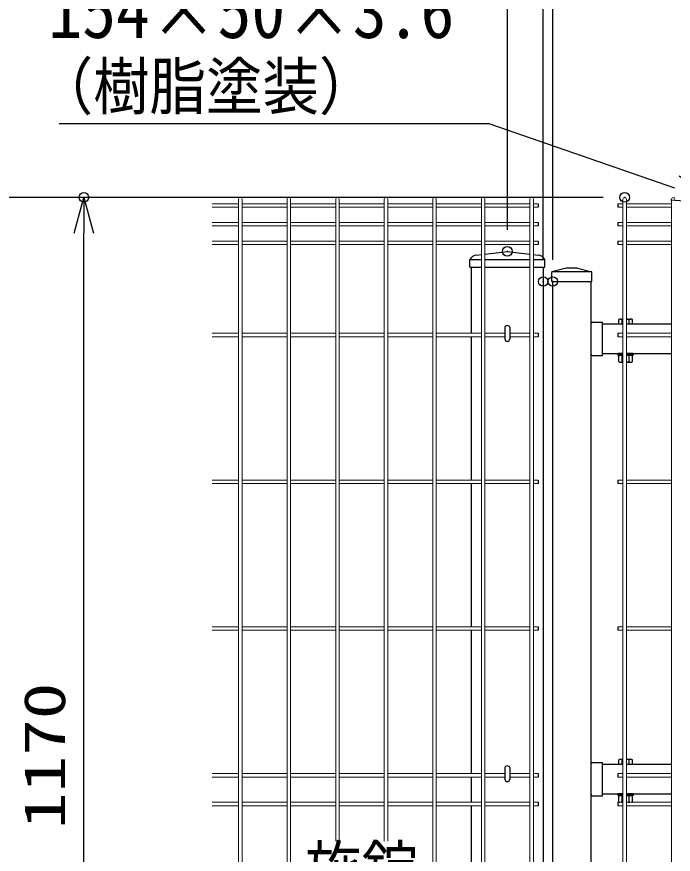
# Model space of a CAD drawing. Units: millimetres, scale not verified. Extents: x -6312 to 6312, y -4455 to 4455.
# Drawn here: x -5219 to -4533, y 576 to 1452 of the extents above; entities that cross this region are included whole.
import ezdxf
from ezdxf.enums import TextEntityAlignment as Align

# ---------------------------------------------------------------- set-up
doc = ezdxf.new("R2010")
doc.units = ezdxf.units.MM
doc.header["$LTSCALE"] = 20
doc.header["$PDMODE"] = 32
doc.header["$PDSIZE"] = 10
for name, color, linetype, lineweight in [('0-2_0', 7, 'Continuous', 25), ('0-5_LAYER04', 7, 'Continuous', 25), ('0-6_実線', 7, 'Continuous', 25), ('0-D_LAYER12', 3, 'Continuous', 25)]:
    doc.layers.add(name, color=color, linetype=linetype, lineweight=lineweight)
doc.layers.add('0-3_DEFPOINTS', color=7, linetype='Continuous')
doc.styles.add('ＭＳ ゴシック', font='')
doc.styles.get('ＭＳ ゴシック').set_extended_font_data('MS Gothic')

# ---------------------------------------------------------------- blocks, each defined once
blk = doc.blocks.new('_Open30')
at = {"layer": '0-2_0', "color": 2}
blk.add_line((0, 0), (-20, 0), dxfattribs=at)
blk.add_lwpolyline([(-20, 5.36), (0, 0), (-20, -5.36)], dxfattribs=at)
blk = doc.blocks.new('MLeader1')
at = {"layer": '0-D_LAYER12', "color": 7}
blk.add_line((-4808.93, 520.49), (-4917.6, 520.49), dxfattribs=at)
at = {"layer": '0-D_LAYER12'}
blk.add_line((-4706.3, 448.18), (-4747.13, 477.05), dxfattribs=at)
at = {"layer": '0-D_LAYER12', "color": 7}
blk.add_lwpolyline([(-4747.13, 477.05), (-4808.57, 520.49), (-4808.93, 520.49)], dxfattribs=at)
at = {"layer": '0-D_LAYER12'}
blk.add_lwpolyline([(-4739.4, 487.99), (-4706.3, 448.18), (-4754.87, 466.11)], dxfattribs=at)
at = {"layer": '0-D_LAYER12', "style": 'ＭＳ ゴシック', "width": 0.9}
blk.add_text('施錠', height=48.09, dxfattribs=at).set_placement((-4917.6, 521.23), align=Align.BOTTOM_LEFT)
blk = doc.blocks.new('MLeader2')
at = {"layer": '0-D_LAYER12', "color": 7}
blk.add_line((-4876.43, 1339.52), (-5175.09, 1339.52), dxfattribs=at)
blk.add_lwpolyline([(-4531.11, 1272.36), (-4725.45, 1339.52), (-4876.43, 1339.52)], dxfattribs=at)
at = {"layer": '0-D_LAYER12'}
blk.add_lwpolyline([(-4526.73, 1285.03), (-4483.85, 1256.03), (-4535.48, 1259.7)], dxfattribs=at)
at = {"layer": '0-D_LAYER12', "style": 'ＭＳ ゴシック', "width": 0.9}
blk.add_text('（樹脂塗装）', height=48.09, dxfattribs=at).set_placement((-5198.43, 1340.26), align=Align.BOTTOM_LEFT)

msp = doc.modelspace()

# ---------------------------------------------------------------- linework, layer by layer
at = {"layer": '0-2_0', "color": 1}
for p, q in [((-4706.3, 1228.66), (-4706.3, 1681.35)), ((-4668.8, 1197.15), (-4668.8, 1572.54)), ((-4658.81, 1197.15), (-4658.81, 1572.54)), ((-4658.81, 1197.15), (-4658.81, 1572.54)), ((-4606.09, 1262.66), (-5410.29, 1262.66)), ((-4606.09, 1262.66), (-5295.23, 1262.66)), ((-4606.09, 1262.66), (-5164.05, 1262.66))]:
    msp.add_line(p, q, dxfattribs=at)
at = {"layer": '0-2_0', "color": 4, "lineweight": 15}
for p, q in [((-5015, 1256.03), (-4987.32, 1256.03)), ((-4987.32, 1260.86), (-4987.32, 94.46)), ((-4983.72, 1260.86), (-4983.72, 94.46)), ((-4983.72, 1256.03), (-4936.55, 1256.03)), ((-4936.55, 1260.86), (-4936.55, 94.46)), ((-4932.95, 1260.86), (-4932.95, 94.46)), ((-4932.95, 1256.03), (-4885.78, 1256.03)), ((-4885.78, 1260.86), (-4885.78, 589.26)), ((-4882.18, 1260.86), (-4882.18, 589.26)), ((-4882.18, 1256.03), (-4835.01, 1256.03)), ((-4835.01, 1260.86), (-4835.01, 589.26)), ((-4831.41, 1260.86), (-4831.41, 589.26)), ((-4831.41, 1256.03), (-4784.24, 1256.03)), ((-4784.24, 1260.86), (-4784.24, 94.46)), ((-4780.64, 1260.86), (-4780.64, 94.46)), ((-4780.64, 1256.03), (-4733.47, 1256.03)), ((-4733.47, 1260.86), (-4733.47, 94.46)), ((-4729.87, 1260.86), (-4729.87, 94.46)), ((-4729.87, 1256.03), (-4682.7, 1256.03)), ((-4682.7, 1260.86), (-4682.7, 475.86)), ((-4679.1, 1260.86), (-4679.1, 475.86)), ((-4679.1, 1256.03), (-4673.9, 1256.03)), ((-4585.39, 1256.03), (-4590.59, 1256.03)), ((-4585.39, 1260.86), (-4585.39, 94.46)), ((-4581.79, 1260.86), (-4581.79, 94.46)), ((-4534.62, 1256.03), (-4581.79, 1256.03)), ((-4534.62, 1260.86), (-4534.62, 447.68)), ((-5015, 1252.43), (-4987.32, 1252.43)), ((-4983.72, 1252.43), (-4936.55, 1252.43)), ((-4932.95, 1252.43), (-4885.78, 1252.43)), ((-4882.18, 1252.43), (-4835.01, 1252.43)), ((-4831.41, 1252.43), (-4784.24, 1252.43)), ((-4780.64, 1252.43), (-4733.47, 1252.43)), ((-4729.87, 1252.43), (-4682.7, 1252.43)), ((-4679.1, 1252.43), (-4673.9, 1252.43)), ((-4585.39, 1252.43), (-4590.59, 1252.43)), ((-4534.62, 1252.43), (-4581.79, 1252.43)), ((-5015, 1236.46), (-4987.32, 1236.46)), ((-4983.72, 1236.46), (-4936.55, 1236.46)), ((-4932.95, 1236.46), (-4885.78, 1236.46)), ((-4882.18, 1236.46), (-4835.01, 1236.46)), ((-4831.41, 1236.46), (-4784.24, 1236.46)), ((-4780.64, 1236.46), (-4733.47, 1236.46)), ((-4729.87, 1236.46), (-4682.7, 1236.46)), ((-4679.1, 1236.46), (-4673.9, 1236.46)), ((-4585.39, 1236.46), (-4590.59, 1236.46)), ((-4534.62, 1236.46), (-4581.79, 1236.46)), ((-5015, 1232.86), (-4987.32, 1232.86)), ((-4983.72, 1232.86), (-4936.55, 1232.86)), ((-4932.95, 1232.86), (-4885.78, 1232.86)), ((-4882.18, 1232.86), (-4835.01, 1232.86)), ((-4831.41, 1232.86), (-4784.24, 1232.86)), ((-4780.64, 1232.86), (-4733.47, 1232.86)), ((-4729.87, 1232.86), (-4682.7, 1232.86)), ((-4679.1, 1232.86), (-4673.9, 1232.86)), ((-4585.39, 1232.86), (-4590.59, 1232.86)), ((-4534.62, 1232.86), (-4581.79, 1232.86)), ((-5015, 1216.89), (-4987.32, 1216.89)), ((-5015, 1213.29), (-4987.32, 1213.29)), ((-4983.72, 1216.89), (-4936.55, 1216.89)), ((-4983.72, 1213.29), (-4936.55, 1213.29)), ((-4932.95, 1216.89), (-4885.78, 1216.89)), ((-4932.95, 1213.29), (-4885.78, 1213.29)), ((-4882.18, 1216.89), (-4835.01, 1216.89)), ((-4882.18, 1213.29), (-4835.01, 1213.29)), ((-4831.41, 1216.89), (-4784.24, 1216.89)), ((-4831.41, 1213.29), (-4784.24, 1213.29)), ((-4780.64, 1216.89), (-4733.47, 1216.89)), ((-4780.64, 1213.29), (-4733.47, 1213.29)), ((-4729.87, 1216.89), (-4682.7, 1216.89)), ((-4729.87, 1213.29), (-4682.7, 1213.29)), ((-4679.1, 1216.89), (-4673.9, 1216.89)), ((-4679.1, 1213.29), (-4673.9, 1213.29)), ((-4585.39, 1216.89), (-4590.59, 1216.89)), ((-4585.39, 1213.29), (-4590.59, 1213.29)), ((-4534.62, 1216.89), (-4581.79, 1216.89)), ((-4534.62, 1213.29), (-4581.79, 1213.29)), ((-5015, 1120.46), (-4987.32, 1120.46)), ((-5015, 1116.86), (-4987.32, 1116.86)), ((-4983.72, 1120.46), (-4936.55, 1120.46)), ((-4983.72, 1116.86), (-4936.55, 1116.86)), ((-4932.95, 1120.46), (-4885.78, 1120.46)), ((-4932.95, 1116.86), (-4885.78, 1116.86)), ((-4882.18, 1120.46), (-4835.01, 1120.46)), ((-4882.18, 1116.86), (-4835.01, 1116.86)), ((-4831.41, 1120.46), (-4784.24, 1120.46)), ((-4831.41, 1116.86), (-4784.24, 1116.86)), ((-4780.64, 1120.46), (-4733.47, 1120.46)), ((-4780.64, 1116.86), (-4733.47, 1116.86)), ((-4729.87, 1120.46), (-4708.9, 1120.46)), ((-4729.87, 1116.86), (-4708.9, 1116.86)), ((-4703.7, 1120.46), (-4682.7, 1120.46)), ((-4703.7, 1116.86), (-4682.7, 1116.86)), ((-4679.1, 1120.46), (-4673.9, 1120.46)), ((-4679.1, 1116.86), (-4673.9, 1116.86)), ((-4585.39, 1120.46), (-4590.59, 1120.46)), ((-4585.39, 1116.86), (-4590.59, 1116.86)), ((-4534.62, 1120.46), (-4581.79, 1120.46)), ((-4534.62, 1116.86), (-4581.79, 1116.86)), ((-5015, 966.96), (-4987.32, 966.96)), ((-4983.72, 966.96), (-4936.55, 966.96)), ((-4932.95, 966.96), (-4885.78, 966.96)), ((-4882.18, 966.96), (-4835.01, 966.96)), ((-4831.41, 966.96), (-4784.24, 966.96)), ((-4780.64, 966.96), (-4733.47, 966.96)), ((-4729.87, 966.96), (-4682.7, 966.96)), ((-4679.1, 966.96), (-4673.9, 966.96)), ((-4585.39, 966.96), (-4590.59, 966.96)), ((-4534.62, 966.96), (-4581.79, 966.96)), ((-5015, 963.36), (-4987.32, 963.36)), ((-4983.72, 963.36), (-4936.55, 963.36)), ((-4932.95, 963.36), (-4885.78, 963.36)), ((-4882.18, 963.36), (-4835.01, 963.36)), ((-4831.41, 963.36), (-4784.24, 963.36)), ((-4780.64, 963.36), (-4733.47, 963.36)), ((-4729.87, 963.36), (-4682.7, 963.36)), ((-4679.1, 963.36), (-4673.9, 963.36)), ((-4585.39, 963.36), (-4590.59, 963.36)), ((-4534.62, 963.36), (-4581.79, 963.36)), ((-5015, 813.46), (-4987.32, 813.46)), ((-5015, 809.86), (-4987.32, 809.86)), ((-4983.72, 813.46), (-4936.55, 813.46)), ((-4983.72, 809.86), (-4936.55, 809.86)), ((-4932.95, 813.46), (-4885.78, 813.46)), ((-4932.95, 809.86), (-4885.78, 809.86)), ((-4882.18, 813.46), (-4835.01, 813.46)), ((-4882.18, 809.86), (-4835.01, 809.86)), ((-4831.41, 813.46), (-4784.24, 813.46)), ((-4831.41, 809.86), (-4784.24, 809.86)), ((-4780.64, 813.46), (-4733.47, 813.46)), ((-4780.64, 809.86), (-4733.47, 809.86)), ((-4729.87, 813.46), (-4682.7, 813.46)), ((-4729.87, 809.86), (-4682.7, 809.86)), ((-4679.1, 813.46), (-4673.9, 813.46)), ((-4679.1, 809.86), (-4673.9, 809.86)), ((-4585.39, 813.46), (-4590.59, 813.46)), ((-4585.39, 809.86), (-4590.59, 809.86)), ((-4534.62, 813.46), (-4581.79, 813.46)), ((-4534.62, 809.86), (-4581.79, 809.86)), ((-5015, 659.96), (-4987.32, 659.96)), ((-4983.72, 659.96), (-4936.55, 659.96)), ((-4932.95, 659.96), (-4885.78, 659.96)), ((-4882.18, 659.96), (-4835.01, 659.96)), ((-4831.41, 659.96), (-4784.24, 659.96)), ((-4780.64, 659.96), (-4733.47, 659.96)), ((-4729.87, 659.96), (-4708.9, 659.96)), ((-4703.7, 659.96), (-4682.7, 659.96)), ((-4679.1, 659.96), (-4673.9, 659.96)), ((-4585.39, 659.96), (-4590.59, 659.96)), ((-4534.62, 659.96), (-4581.79, 659.96)), ((-5015, 656.36), (-4987.32, 656.36)), ((-4983.72, 656.36), (-4936.55, 656.36)), ((-4932.95, 656.36), (-4885.78, 656.36)), ((-4882.18, 656.36), (-4835.01, 656.36)), ((-4831.41, 656.36), (-4784.24, 656.36)), ((-4780.64, 656.36), (-4733.47, 656.36)), ((-4729.87, 656.36), (-4708.9, 656.36)), ((-4703.7, 656.36), (-4682.7, 656.36)), ((-4679.1, 656.36), (-4673.9, 656.36)), ((-4585.39, 656.36), (-4590.59, 656.36)), ((-4534.62, 656.36), (-4581.79, 656.36)), ((-5015, 629.96), (-4987.32, 629.96)), ((-5015, 626.36), (-4987.32, 626.36)), ((-4983.72, 629.96), (-4936.55, 629.96)), ((-4983.72, 626.36), (-4936.55, 626.36)), ((-4932.95, 629.96), (-4885.78, 629.96)), ((-4932.95, 626.36), (-4885.78, 626.36)), ((-4882.18, 629.96), (-4835.01, 629.96)), ((-4882.18, 626.36), (-4835.01, 626.36)), ((-4831.41, 629.96), (-4784.24, 629.96)), ((-4831.41, 626.36), (-4784.24, 626.36)), ((-4780.64, 629.96), (-4733.47, 629.96)), ((-4780.64, 626.36), (-4733.47, 626.36)), ((-4729.87, 629.96), (-4682.7, 629.96)), ((-4729.87, 626.36), (-4682.7, 626.36)), ((-4679.1, 629.96), (-4673.9, 629.96)), ((-4679.1, 626.36), (-4673.9, 626.36)), ((-4585.39, 629.96), (-4590.59, 629.96)), ((-4585.39, 626.36), (-4590.59, 626.36)), ((-4534.62, 629.96), (-4581.79, 629.96)), ((-4534.62, 626.36), (-4581.79, 626.36))]:
    msp.add_line(p, q, dxfattribs=at)
at = {"layer": '0-2_0', "color": 4}
for p, q in [((-4673.9, 1256.03), (-4673.9, 1252.43)), ((-4590.59, 1256.03), (-4590.59, 1252.43)), ((-4673.9, 1236.46), (-4673.9, 1232.86)), ((-4590.59, 1236.46), (-4590.59, 1232.86)), ((-4673.9, 1216.89), (-4673.9, 1213.29)), ((-4590.59, 1216.89), (-4590.59, 1213.29)), ((-4673.9, 1120.46), (-4673.9, 1116.86)), ((-4590.59, 1120.46), (-4590.59, 1116.86)), ((-4673.9, 966.96), (-4673.9, 963.36)), ((-4590.59, 966.96), (-4590.59, 963.36)), ((-4673.9, 813.46), (-4673.9, 809.86)), ((-4590.59, 813.46), (-4590.59, 809.86)), ((-4673.9, 659.96), (-4673.9, 656.36)), ((-4590.59, 659.96), (-4590.59, 656.36)), ((-4673.9, 629.96), (-4673.9, 626.36)), ((-4590.59, 629.96), (-4590.59, 626.36))]:
    msp.add_line(p, q, dxfattribs=at)
at = {"layer": '0-2_0', "color": 2}
msp.add_line((-5149.05, 130.16), (-5149.05, 1225.16), dxfattribs=at)
at = {"layer": '0-2_0'}
for p, q in [((-4738.55, 1202.16), (-4733.47, 1202.79)), ((-4679.1, 1202.79), (-4674.05, 1202.16)), ((-4745.55, 1197.66), (-4733.47, 1197.66)), ((-4745.55, 1189.66), (-4745.55, 1197.66)), ((-4729.87, 1197.66), (-4682.7, 1197.66)), ((-4679.1, 1197.66), (-4667.05, 1197.66)), ((-4667.05, 1189.66), (-4667.05, 1197.66)), ((-4745.55, 1189.66), (-4733.47, 1189.66)), ((-4743.8, 1120.46), (-4743.8, 1189.66)), ((-4729.87, 1189.66), (-4682.7, 1189.66)), ((-4679.1, 1189.66), (-4667.05, 1189.66)), ((-4668.8, 1189.66), (-4668.8, 433.2)), ((-4658.8, 433.2), (-4658.8, 1174.7)), ((-4618.8, -907.3), (-4618.8, 1174.7)), ((-4618.8, 1098.45), (-4618.8, 1130.95)), ((-4617.6, 1132.15), (-4606.8, 1132.15)), ((-4606.8, 1130.2), (-4585.39, 1130.2)), ((-4589.88, 1130.2), (-4589.88, 1134.88)), ((-4589.88, 1130.2), (-4585.39, 1130.2)), ((-4588.06, 1135.42), (-4585.39, 1135.42)), ((-4586.24, 1130.2), (-4586.24, 1134.88)), ((-4581.79, 1135.42), (-4577.15, 1135.42)), ((-4581.79, 1130.2), (-4534.62, 1130.2)), ((-4581.79, 1130.2), (-4575.33, 1130.2)), ((-4578.97, 1130.2), (-4578.97, 1134.88)), ((-4575.33, 1130.2), (-4575.33, 1134.88)), ((-4708.9, 1126.94), (-4708.9, 1114.66)), ((-4703.7, 1126.94), (-4703.7, 1114.66)), ((-4743.8, 966.96), (-4743.8, 1116.86)), ((-4606.8, 1099.2), (-4585.39, 1099.2)), ((-4589.88, 1097.6), (-4585.39, 1097.6)), ((-4589.88, 1090.81), (-4589.88, 1097.6)), ((-4586.24, 1090.81), (-4586.24, 1097.6)), ((-4581.79, 1099.2), (-4534.62, 1099.2)), ((-4581.79, 1097.6), (-4575.33, 1097.6)), ((-4578.97, 1090.81), (-4578.97, 1097.6)), ((-4575.33, 1090.81), (-4575.33, 1097.6)), ((-4588.06, 1090.28), (-4585.39, 1090.28)), ((-4581.79, 1090.28), (-4577.15, 1090.28)), ((-4743.8, 813.46), (-4743.8, 963.36)), ((-4743.8, 659.96), (-4743.8, 809.86)), ((-4588.06, 674.92), (-4585.39, 674.92)), ((-4581.79, 674.92), (-4577.15, 674.92)), ((-4708.9, 666.44), (-4708.9, 654.16)), ((-4703.7, 666.44), (-4703.7, 654.16)), ((-4618.8, 637.95), (-4618.8, 670.45)), ((-4617.6, 671.65), (-4606.8, 671.65)), ((-4606.8, 669.7), (-4585.39, 669.7)), ((-4589.88, 669.7), (-4589.88, 674.38)), ((-4589.88, 669.7), (-4585.39, 669.7)), ((-4586.24, 669.7), (-4586.24, 674.38)), ((-4581.79, 669.7), (-4534.62, 669.7)), ((-4581.79, 669.7), (-4575.33, 669.7)), ((-4578.97, 669.7), (-4578.97, 674.38)), ((-4575.33, 669.7), (-4575.33, 674.38)), ((-4743.8, 629.96), (-4743.8, 656.36)), ((-4606.8, 638.7), (-4585.39, 638.7)), ((-4589.88, 637.1), (-4585.39, 637.1)), ((-4589.88, 630.31), (-4589.88, 637.1)), ((-4586.24, 630.31), (-4586.24, 637.1)), ((-4581.79, 638.7), (-4534.62, 638.7)), ((-4581.79, 637.1), (-4575.33, 637.1)), ((-4578.97, 630.31), (-4578.97, 637.1)), ((-4575.33, 630.31), (-4575.33, 637.1)), ((-4743.8, 486.46), (-4743.8, 626.36))]:
    msp.add_line(p, q, dxfattribs=at)
for points in [[(-4729.87, 1203.24), (-4706.3, 1206.16), (-4682.7, 1203.24)], [(-4617.6, 1097.25), (-4606.8, 1097.25), (-4606.8, 1132.15)], [(-4617.6, 636.75), (-4606.8, 636.75), (-4606.8, 671.65)]]:
    msp.add_lwpolyline(points, dxfattribs=at)
at = {"layer": '0-2_0', "color": 4, "lineweight": 15}
for centre in [(-4985.52, 1260.86), (-4934.75, 1260.86), (-4883.98, 1260.86), (-4833.21, 1260.86), (-4782.44, 1260.86), (-4731.67, 1260.86), (-4680.9, 1260.86), (-4583.59, 1260.86), (-4532.82, 1260.86)]:
    msp.add_arc(centre, 1.8, 0, 180, dxfattribs=at)
at = {"layer": '0-2_0'}
for centre, radius, start, end in [((-4737.73, 1193.19), 9.01, 95.23153, 150.23892), ((-4674.88, 1193.19), 9.01, 29.76108, 84.76847), ((-4617.6, 1130.95), 1.2, 90, 180), ((-4588.06, 1132.07), 3.35, 57.13278, 122.86722), ((-4582.6, 1122.82), 12.6, 102.76508, 106.77865), ((-4582.6, 1122.82), 12.6, 73.22135, 86.28484), ((-4577.15, 1132.07), 3.35, 57.13278, 122.86722), ((-4706.3, 1114.66), 2.6, 180, 0), ((-4617.6, 1098.45), 1.2, 180, 270), ((-4588.06, 1093.63), 3.35, 237.13278, 302.86722), ((-4582.6, 1102.87), 12.6, 253.22135, 257.23492), ((-4582.6, 1102.87), 12.6, 273.71516, 286.77865), ((-4577.15, 1093.63), 3.35, 237.13278, 302.86722), ((-4588.06, 671.57), 3.35, 57.13278, 122.86722), ((-4582.6, 662.32), 12.6, 102.76508, 106.77865), ((-4582.6, 662.32), 12.6, 73.22135, 86.28484), ((-4577.15, 671.57), 3.35, 57.13278, 122.86722), ((-4617.6, 670.45), 1.2, 90, 180), ((-4706.3, 654.16), 2.6, 180, 0), ((-4617.6, 637.95), 1.2, 180, 270), ((-4588.06, 633.13), 3.35, 237.13278, 250.73878), ((-4588.06, 633.13), 3.35, 289.26122, 302.86722), ((-4582.6, 642.37), 12.6, 253.22135, 257.23492), ((-4582.6, 642.37), 12.6, 279.89884, 286.77865), ((-4577.15, 633.13), 3.35, 237.13278, 250.73878), ((-4577.15, 633.13), 3.35, 289.26122, 302.86722)]:
    msp.add_arc(centre, radius, start, end, dxfattribs=at)
for centre in [(-4706.3, 1126.94), (-4706.3, 666.44)]:
    msp.add_ellipse(centre, major_axis=(-2.6, 0), ratio=0.601815, start_param=3.141593, end_param=6.283185, dxfattribs=at)
at = {"layer": '0-3_DEFPOINTS'}
for p in [(-5149.05, 1262.66), (-4583.59, 1262.66), (-4706.3, 1206.16), (-4668.8, 1174.65), (-4658.81, 1174.65)]:
    msp.add_point(p, dxfattribs=at)
at = {"layer": '0-5_LAYER04'}
for p, q in [((-4659.8, 1174.7), (-4659.8, 1184.7)), ((-4617.8, 1184.7), (-4659.8, 1184.7)), ((-4632.8, 1188.7), (-4617.8, 1184.7)), ((-4617.8, 1174.7), (-4617.8, 1184.7)), ((-4659.8, 1174.7), (-4617.8, 1174.7))]:
    msp.add_line(p, q, dxfattribs=at)
msp.add_lwpolyline([(-4632.8, 1188.7), (-4644.8, 1188.7), (-4659.8, 1184.7)], dxfattribs=at)
at = {"layer": '0-6_実線'}
for p, q in [((-4590.6, 1099.2), (-4590.6, 1097.6)), ((-4585.39, 1099.2), (-4590.6, 1099.2)), ((-4585.39, 1097.6), (-4590.6, 1097.6)), ((-4574.6, 1099.2), (-4581.79, 1099.2)), ((-4574.6, 1097.6), (-4581.79, 1097.6)), ((-4574.6, 1099.2), (-4574.6, 1097.6)), ((-4590.6, 638.7), (-4590.6, 637.1)), ((-4585.39, 638.7), (-4590.6, 638.7)), ((-4585.39, 637.1), (-4590.6, 637.1)), ((-4574.6, 638.7), (-4581.79, 638.7)), ((-4574.6, 637.1), (-4581.79, 637.1)), ((-4574.6, 638.7), (-4574.6, 637.1))]:
    msp.add_line(p, q, dxfattribs=at)

# ---------------------------------------------------------------- block references
at = {"layer": '0-2_0', "xscale": 1.875, "yscale": 1.875, "rotation": 90}
msp.add_blockref('_Open30', (-5149.05, 1262.66), dxfattribs=at)
at = {"layer": '0-D_LAYER12'}
for name in ['MLeader2', 'MLeader1']:
    msp.add_blockref(name, (0, 0), dxfattribs=at)

# ---------------------------------------------------------------- texts
at = {"layer": '0-2_0', "color": 3, "style": 'ＭＳ ゴシック', "width": 1.3}
msp.add_text('1170', height=43.26, rotation=90, dxfattribs=at).set_placement((-5155.73, 602.07), align=Align.BOTTOM_LEFT)
at = {"layer": '0-D_LAYER12', "style": 'ＭＳ ゴシック', "width": 0.9}
msp.add_text('154×50×3.6', height=57.77, dxfattribs=at).set_placement((-5186.2, 1411.98), align=Align.BOTTOM_LEFT)

doc.saveas('drawing.dxf')
